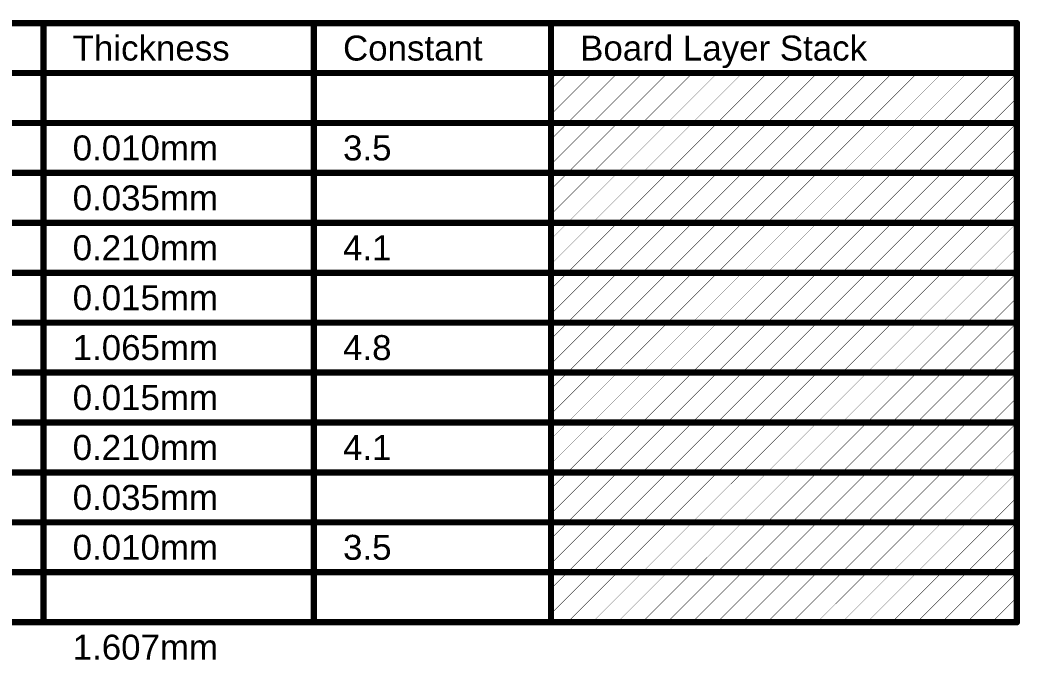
# Model space of a CAD drawing. Header units: inches. Extents: x -6 to 385, y -2 to 98.
# Drawn here: x 171.8 to 232.9, y 21.6 to 60.6 of the extents above; entities that cross this region are included whole.
import ezdxf

# ---------------------------------------------------------------- set-up
doc = ezdxf.new("R2010")
doc.units = ezdxf.units.IN
doc.layers.add('Dimensions', color=6, linetype='Continuous')
doc.styles.add('Arial', font='', dxfattribs={"height": 0.2})
doc.styles.get('Arial').set_extended_font_data('Arial')

msp = doc.modelspace()

# ---------------------------------------------------------------- linework, layer by layer
at = {"layer": 'Dimensions'}
for points, const_width in [([(117.378, 60.452), (232.664, 60.452)], 0.381), ([(173.244, 23.876), (173.244, 60.452)], 0.381), ([(189.75, 23.876), (189.75, 60.452)], 0.381), ([(204.224, 23.876), (204.224, 60.452)], 0.381), ([(232.664, 23.876), (232.664, 60.452)], 0.381), ([(117.378, 57.404), (232.664, 57.404)], 0.381), ([(204.224, 54.872), (206.756, 57.404)], 0.0254), ([(204.224, 56.396), (205.232, 57.404)], 0.0254), ([(205.232, 54.356), (208.28, 57.404)], 0.0254), ([(206.756, 54.356), (209.804, 57.404)], 0.0254), ([(208.28, 54.356), (211.328, 57.404)], 0.0254), ([(209.804, 54.356), (212.852, 57.404)], 0.0254), ([(211.328, 54.356), (214.376, 57.404)], 0.0254), ([(212.852, 54.356), (215.9, 57.404)], 0.0254), ([(214.376, 54.356), (217.424, 57.404)], 0.0254), ([(215.9, 54.356), (218.948, 57.404)], 0.0254), ([(217.424, 54.356), (220.472, 57.404)], 0.0254), ([(218.948, 54.356), (221.996, 57.404)], 0.0254), ([(220.472, 54.356), (223.52, 57.404)], 0.0254), ([(221.996, 54.356), (225.044, 57.404)], 0.0254), ([(223.52, 54.356), (226.568, 57.404)], 0.0254), ([(225.044, 54.356), (228.092, 57.404)], 0.0254), ([(226.568, 54.356), (229.616, 57.404)], 0.0254), ([(228.092, 54.356), (231.14, 57.404)], 0.0254), ([(229.616, 54.356), (232.664, 57.404)], 0.0254), ([(231.14, 54.356), (232.664, 55.88)], 0.0254), ([(151.406, 54.356), (173.244, 54.356)], 0.381), ([(173.244, 54.356), (189.75, 54.356)], 0.381), ([(189.75, 54.356), (204.224, 54.356)], 0.381), ([(204.224, 54.356), (232.664, 54.356)], 0.381), ([(204.224, 51.824), (206.756, 54.356)], 0.0254), ([(204.224, 53.348), (205.232, 54.356)], 0.0254), ([(205.232, 51.308), (208.28, 54.356)], 0.0254), ([(206.756, 51.308), (209.804, 54.356)], 0.0254), ([(208.28, 51.308), (211.328, 54.356)], 0.0254), ([(209.804, 51.308), (212.852, 54.356)], 0.0254), ([(211.328, 51.308), (214.376, 54.356)], 0.0254), ([(212.852, 51.308), (215.9, 54.356)], 0.0254), ([(214.376, 51.308), (217.424, 54.356)], 0.0254), ([(215.9, 51.308), (218.948, 54.356)], 0.0254), ([(217.424, 51.308), (220.472, 54.356)], 0.0254), ([(218.948, 51.308), (221.996, 54.356)], 0.0254), ([(220.472, 51.308), (223.52, 54.356)], 0.0254), ([(221.996, 51.308), (225.044, 54.356)], 0.0254), ([(223.52, 51.308), (226.568, 54.356)], 0.0254), ([(225.044, 51.308), (228.092, 54.356)], 0.0254), ([(226.568, 51.308), (229.616, 54.356)], 0.0254), ([(228.092, 51.308), (231.14, 54.356)], 0.0254), ([(229.616, 51.308), (232.664, 54.356)], 0.0254), ([(231.14, 51.308), (232.664, 52.832)], 0.0254), ([(151.406, 51.308), (173.244, 51.308)], 0.381), ([(173.244, 51.308), (189.75, 51.308)], 0.381), ([(189.75, 51.308), (204.224, 51.308)], 0.381), ([(204.224, 51.308), (232.664, 51.308)], 0.381), ([(204.224, 48.776), (206.756, 51.308)], 0.0254), ([(204.224, 50.3), (205.232, 51.308)], 0.0254), ([(205.232, 48.26), (208.28, 51.308)], 0.0254), ([(206.756, 48.26), (209.804, 51.308)], 0.0254), ([(208.28, 48.26), (211.328, 51.308)], 0.0254), ([(209.804, 48.26), (212.852, 51.308)], 0.0254), ([(211.328, 48.26), (214.376, 51.308)], 0.0254), ([(212.852, 48.26), (215.9, 51.308)], 0.0254), ([(214.376, 48.26), (217.424, 51.308)], 0.0254), ([(215.9, 48.26), (218.948, 51.308)], 0.0254), ([(217.424, 48.26), (220.472, 51.308)], 0.0254), ([(218.948, 48.26), (221.996, 51.308)], 0.0254), ([(220.472, 48.26), (223.52, 51.308)], 0.0254), ([(221.996, 48.26), (225.044, 51.308)], 0.0254), ([(223.52, 48.26), (226.568, 51.308)], 0.0254), ([(225.044, 48.26), (228.092, 51.308)], 0.0254), ([(226.568, 48.26), (229.616, 51.308)], 0.0254), ([(228.092, 48.26), (231.14, 51.308)], 0.0254), ([(229.616, 48.26), (232.664, 51.308)], 0.0254), ([(231.14, 48.26), (232.664, 49.784)], 0.0254), ([(151.406, 48.26), (173.244, 48.26)], 0.381), ([(173.244, 48.26), (189.75, 48.26)], 0.381), ([(189.75, 48.26), (204.224, 48.26)], 0.381), ([(204.224, 48.26), (232.664, 48.26)], 0.381), ([(204.224, 45.728), (206.756, 48.26)], 0.0254), ([(204.224, 47.252), (205.232, 48.26)], 0.0254), ([(205.232, 45.212), (208.28, 48.26)], 0.0254), ([(206.756, 45.212), (209.804, 48.26)], 0.0254), ([(208.28, 45.212), (211.328, 48.26)], 0.0254), ([(209.804, 45.212), (212.852, 48.26)], 0.0254), ([(211.328, 45.212), (214.376, 48.26)], 0.0254), ([(212.852, 45.212), (215.9, 48.26)], 0.0254), ([(214.376, 45.212), (217.424, 48.26)], 0.0254), ([(215.9, 45.212), (218.948, 48.26)], 0.0254), ([(217.424, 45.212), (220.472, 48.26)], 0.0254), ([(218.948, 45.212), (221.996, 48.26)], 0.0254), ([(220.472, 45.212), (223.52, 48.26)], 0.0254), ([(221.996, 45.212), (225.044, 48.26)], 0.0254), ([(223.52, 45.212), (226.568, 48.26)], 0.0254), ([(225.044, 45.212), (228.092, 48.26)], 0.0254), ([(226.568, 45.212), (229.616, 48.26)], 0.0254), ([(228.092, 45.212), (231.14, 48.26)], 0.0254), ([(229.616, 45.212), (232.664, 48.26)], 0.0254), ([(231.14, 45.212), (232.664, 46.736)], 0.0254), ([(151.406, 45.212), (173.244, 45.212)], 0.381), ([(173.244, 45.212), (189.75, 45.212)], 0.381), ([(189.75, 45.212), (204.224, 45.212)], 0.381), ([(204.224, 45.212), (232.664, 45.212)], 0.381), ([(204.224, 42.68), (206.756, 45.212)], 0.0254), ([(204.224, 44.204), (205.232, 45.212)], 0.0254), ([(205.232, 42.164), (208.28, 45.212)], 0.0254), ([(206.756, 42.164), (209.804, 45.212)], 0.0254), ([(208.28, 42.164), (211.328, 45.212)], 0.0254), ([(209.804, 42.164), (212.852, 45.212)], 0.0254), ([(211.328, 42.164), (214.376, 45.212)], 0.0254), ([(212.852, 42.164), (215.9, 45.212)], 0.0254), ([(214.376, 42.164), (217.424, 45.212)], 0.0254), ([(215.9, 42.164), (218.948, 45.212)], 0.0254), ([(217.424, 42.164), (220.472, 45.212)], 0.0254), ([(218.948, 42.164), (221.996, 45.212)], 0.0254), ([(220.472, 42.164), (223.52, 45.212)], 0.0254), ([(221.996, 42.164), (225.044, 45.212)], 0.0254), ([(223.52, 42.164), (226.568, 45.212)], 0.0254), ([(225.044, 42.164), (228.092, 45.212)], 0.0254), ([(226.568, 42.164), (229.616, 45.212)], 0.0254), ([(228.092, 42.164), (231.14, 45.212)], 0.0254), ([(229.616, 42.164), (232.664, 45.212)], 0.0254), ([(231.14, 42.164), (232.664, 43.688)], 0.0254), ([(151.406, 42.164), (173.244, 42.164)], 0.381), ([(173.244, 42.164), (189.75, 42.164)], 0.381), ([(189.75, 42.164), (204.224, 42.164)], 0.381), ([(204.224, 42.164), (232.664, 42.164)], 0.381), ([(204.224, 39.632), (206.756, 42.164)], 0.0254), ([(204.224, 41.156), (205.232, 42.164)], 0.0254), ([(205.232, 39.116), (208.28, 42.164)], 0.0254), ([(206.756, 39.116), (209.804, 42.164)], 0.0254), ([(208.28, 39.116), (211.328, 42.164)], 0.0254), ([(209.804, 39.116), (212.852, 42.164)], 0.0254), ([(211.328, 39.116), (214.376, 42.164)], 0.0254), ([(212.852, 39.116), (215.9, 42.164)], 0.0254), ([(214.376, 39.116), (217.424, 42.164)], 0.0254), ([(215.9, 39.116), (218.948, 42.164)], 0.0254), ([(217.424, 39.116), (220.472, 42.164)], 0.0254), ([(218.948, 39.116), (221.996, 42.164)], 0.0254), ([(220.472, 39.116), (223.52, 42.164)], 0.0254), ([(221.996, 39.116), (225.044, 42.164)], 0.0254), ([(223.52, 39.116), (226.568, 42.164)], 0.0254), ([(225.044, 39.116), (228.092, 42.164)], 0.0254), ([(226.568, 39.116), (229.616, 42.164)], 0.0254), ([(228.092, 39.116), (231.14, 42.164)], 0.0254), ([(229.616, 39.116), (232.664, 42.164)], 0.0254), ([(231.14, 39.116), (232.664, 40.64)], 0.0254), ([(151.406, 39.116), (173.244, 39.116)], 0.381), ([(173.244, 39.116), (189.75, 39.116)], 0.381), ([(189.75, 39.116), (204.224, 39.116)], 0.381), ([(204.224, 39.116), (232.664, 39.116)], 0.381), ([(204.224, 36.584), (206.756, 39.116)], 0.0254), ([(204.224, 38.108), (205.232, 39.116)], 0.0254), ([(205.232, 36.068), (208.28, 39.116)], 0.0254), ([(206.756, 36.068), (209.804, 39.116)], 0.0254), ([(208.28, 36.068), (211.328, 39.116)], 0.0254), ([(209.804, 36.068), (212.852, 39.116)], 0.0254), ([(211.328, 36.068), (214.376, 39.116)], 0.0254), ([(212.852, 36.068), (215.9, 39.116)], 0.0254), ([(214.376, 36.068), (217.424, 39.116)], 0.0254), ([(215.9, 36.068), (218.948, 39.116)], 0.0254), ([(217.424, 36.068), (220.472, 39.116)], 0.0254), ([(218.948, 36.068), (221.996, 39.116)], 0.0254), ([(220.472, 36.068), (223.52, 39.116)], 0.0254), ([(221.996, 36.068), (225.044, 39.116)], 0.0254), ([(223.52, 36.068), (226.568, 39.116)], 0.0254), ([(225.044, 36.068), (228.092, 39.116)], 0.0254), ([(226.568, 36.068), (229.616, 39.116)], 0.0254), ([(228.092, 36.068), (231.14, 39.116)], 0.0254), ([(229.616, 36.068), (232.664, 39.116)], 0.0254), ([(231.14, 36.068), (232.664, 37.592)], 0.0254), ([(151.406, 36.068), (173.244, 36.068)], 0.381), ([(173.244, 36.068), (189.75, 36.068)], 0.381), ([(189.75, 36.068), (204.224, 36.068)], 0.381), ([(204.224, 36.068), (232.664, 36.068)], 0.381), ([(204.224, 33.536), (206.756, 36.068)], 0.0254), ([(204.224, 35.06), (205.232, 36.068)], 0.0254), ([(205.232, 33.02), (208.28, 36.068)], 0.0254), ([(206.756, 33.02), (209.804, 36.068)], 0.0254), ([(208.28, 33.02), (211.328, 36.068)], 0.0254), ([(209.804, 33.02), (212.852, 36.068)], 0.0254), ([(211.328, 33.02), (214.376, 36.068)], 0.0254), ([(212.852, 33.02), (215.9, 36.068)], 0.0254), ([(214.376, 33.02), (217.424, 36.068)], 0.0254), ([(215.9, 33.02), (218.948, 36.068)], 0.0254), ([(217.424, 33.02), (220.472, 36.068)], 0.0254), ([(218.948, 33.02), (221.996, 36.068)], 0.0254), ([(220.472, 33.02), (223.52, 36.068)], 0.0254), ([(221.996, 33.02), (225.044, 36.068)], 0.0254), ([(223.52, 33.02), (226.568, 36.068)], 0.0254), ([(225.044, 33.02), (228.092, 36.068)], 0.0254), ([(226.568, 33.02), (229.616, 36.068)], 0.0254), ([(228.092, 33.02), (231.14, 36.068)], 0.0254), ([(229.616, 33.02), (232.664, 36.068)], 0.0254), ([(231.14, 33.02), (232.664, 34.544)], 0.0254), ([(151.406, 33.02), (173.244, 33.02)], 0.381), ([(173.244, 33.02), (189.75, 33.02)], 0.381), ([(189.75, 33.02), (204.224, 33.02)], 0.381), ([(204.224, 33.02), (232.664, 33.02)], 0.381), ([(204.224, 30.488), (206.756, 33.02)], 0.0254), ([(204.224, 32.012), (205.232, 33.02)], 0.0254), ([(205.232, 29.972), (208.28, 33.02)], 0.0254), ([(206.756, 29.972), (209.804, 33.02)], 0.0254), ([(208.28, 29.972), (211.328, 33.02)], 0.0254), ([(209.804, 29.972), (212.852, 33.02)], 0.0254), ([(211.328, 29.972), (214.376, 33.02)], 0.0254), ([(212.852, 29.972), (215.9, 33.02)], 0.0254), ([(214.376, 29.972), (217.424, 33.02)], 0.0254), ([(215.9, 29.972), (218.948, 33.02)], 0.0254), ([(217.424, 29.972), (220.472, 33.02)], 0.0254), ([(218.948, 29.972), (221.996, 33.02)], 0.0254), ([(220.472, 29.972), (223.52, 33.02)], 0.0254), ([(221.996, 29.972), (225.044, 33.02)], 0.0254), ([(223.52, 29.972), (226.568, 33.02)], 0.0254), ([(225.044, 29.972), (228.092, 33.02)], 0.0254), ([(226.568, 29.972), (229.616, 33.02)], 0.0254), ([(228.092, 29.972), (231.14, 33.02)], 0.0254), ([(229.616, 29.972), (232.664, 33.02)], 0.0254), ([(231.14, 29.972), (232.664, 31.496)], 0.0254), ([(151.406, 29.972), (173.244, 29.972)], 0.381), ([(173.244, 29.972), (189.75, 29.972)], 0.381), ([(189.75, 29.972), (204.224, 29.972)], 0.381), ([(204.224, 29.972), (232.664, 29.972)], 0.381), ([(204.224, 27.44), (206.756, 29.972)], 0.0254), ([(204.224, 28.964), (205.232, 29.972)], 0.0254), ([(205.232, 26.924), (208.28, 29.972)], 0.0254), ([(206.756, 26.924), (209.804, 29.972)], 0.0254), ([(208.28, 26.924), (211.328, 29.972)], 0.0254), ([(209.804, 26.924), (212.852, 29.972)], 0.0254), ([(211.328, 26.924), (214.376, 29.972)], 0.0254), ([(212.852, 26.924), (215.9, 29.972)], 0.0254), ([(214.376, 26.924), (217.424, 29.972)], 0.0254), ([(215.9, 26.924), (218.948, 29.972)], 0.0254), ([(217.424, 26.924), (220.472, 29.972)], 0.0254), ([(218.948, 26.924), (221.996, 29.972)], 0.0254), ([(220.472, 26.924), (223.52, 29.972)], 0.0254), ([(221.996, 26.924), (225.044, 29.972)], 0.0254), ([(223.52, 26.924), (226.568, 29.972)], 0.0254), ([(225.044, 26.924), (228.092, 29.972)], 0.0254), ([(226.568, 26.924), (229.616, 29.972)], 0.0254), ([(228.092, 26.924), (231.14, 29.972)], 0.0254), ([(229.616, 26.924), (232.664, 29.972)], 0.0254), ([(231.14, 26.924), (232.664, 28.448)], 0.0254), ([(151.406, 26.924), (173.244, 26.924)], 0.381), ([(173.244, 26.924), (189.75, 26.924)], 0.381), ([(189.75, 26.924), (204.224, 26.924)], 0.381), ([(204.224, 26.924), (232.664, 26.924)], 0.381), ([(204.224, 24.392), (206.756, 26.924)], 0.0254), ([(204.224, 25.916), (205.232, 26.924)], 0.0254), ([(205.232, 23.876), (208.28, 26.924)], 0.0254), ([(206.756, 23.876), (209.804, 26.924)], 0.0254), ([(208.28, 23.876), (211.328, 26.924)], 0.0254), ([(209.804, 23.876), (212.852, 26.924)], 0.0254), ([(211.328, 23.876), (214.376, 26.924)], 0.0254), ([(212.852, 23.876), (215.9, 26.924)], 0.0254), ([(214.376, 23.876), (217.424, 26.924)], 0.0254), ([(215.9, 23.876), (218.948, 26.924)], 0.0254), ([(217.424, 23.876), (220.472, 26.924)], 0.0254), ([(218.948, 23.876), (221.996, 26.924)], 0.0254), ([(220.472, 23.876), (223.52, 26.924)], 0.0254), ([(221.996, 23.876), (225.044, 26.924)], 0.0254), ([(223.52, 23.876), (226.568, 26.924)], 0.0254), ([(225.044, 23.876), (228.092, 26.924)], 0.0254), ([(226.568, 23.876), (229.616, 26.924)], 0.0254), ([(228.092, 23.876), (231.14, 26.924)], 0.0254), ([(229.616, 23.876), (232.664, 26.924)], 0.0254), ([(231.14, 23.876), (232.664, 25.4)], 0.0254), ([(151.406, 23.876), (173.244, 23.876)], 0.381), ([(173.244, 23.876), (189.75, 23.876)], 0.381), ([(189.75, 23.876), (204.224, 23.876)], 0.381), ([(204.224, 23.876), (232.664, 23.876)], 0.381)]:
    msp.add_lwpolyline(points, dxfattribs=dict(at, const_width=const_width))
for points, const_width in [([(173.149, 60.452, 1), (173.339, 60.452, 1)], 0.191), ([(189.654, 60.452, 1), (189.845, 60.452, 1)], 0.191), ([(204.129, 60.452, 1), (204.319, 60.452, 1)], 0.191), ([(232.569, 60.452, 1), (232.759, 60.452, 1)], 0.191), ([(232.569, 60.452, 1), (232.759, 60.452, 1)], 0.191), ([(205.226, 57.404, 1), (205.238, 57.404, 1)], 0.0127), ([(206.75, 57.404, 1), (206.762, 57.404, 1)], 0.0127), ([(208.274, 57.404, 1), (208.286, 57.404, 1)], 0.0127), ([(209.798, 57.404, 1), (209.81, 57.404, 1)], 0.0127), ([(211.322, 57.404, 1), (211.334, 57.404, 1)], 0.0127), ([(212.846, 57.404, 1), (212.858, 57.404, 1)], 0.0127), ([(214.37, 57.404, 1), (214.382, 57.404, 1)], 0.0127), ([(215.894, 57.404, 1), (215.906, 57.404, 1)], 0.0127), ([(217.418, 57.404, 1), (217.43, 57.404, 1)], 0.0127), ([(218.942, 57.404, 1), (218.954, 57.404, 1)], 0.0127), ([(220.466, 57.404, 1), (220.478, 57.404, 1)], 0.0127), ([(221.99, 57.404, 1), (222.002, 57.404, 1)], 0.0127), ([(223.514, 57.404, 1), (223.526, 57.404, 1)], 0.0127), ([(225.038, 57.404, 1), (225.05, 57.404, 1)], 0.0127), ([(226.562, 57.404, 1), (226.574, 57.404, 1)], 0.0127), ([(228.086, 57.404, 1), (228.098, 57.404, 1)], 0.0127), ([(229.61, 57.404, 1), (229.622, 57.404, 1)], 0.0127), ([(231.134, 57.404, 1), (231.146, 57.404, 1)], 0.0127), ([(232.569, 57.404, 1), (232.759, 57.404, 1)], 0.191), ([(232.658, 57.404, 1), (232.67, 57.404, 1)], 0.0127), ([(204.218, 56.396, 1), (204.23, 56.396, 1)], 0.0127), ([(232.658, 55.88, 1), (232.67, 55.88, 1)], 0.0127), ([(173.149, 54.356, 1), (173.339, 54.356, 1)], 0.191), ([(173.149, 54.356, 1), (173.339, 54.356, 1)], 0.191), ([(189.654, 54.356, 1), (189.845, 54.356, 1)], 0.191), ([(189.654, 54.356, 1), (189.845, 54.356, 1)], 0.191), ([(204.129, 54.356, 1), (204.319, 54.356, 1)], 0.191), ([(204.129, 54.356, 1), (204.319, 54.356, 1)], 0.191), ([(204.218, 54.872, 1), (204.23, 54.872, 1)], 0.0127), ([(205.226, 54.356, 1), (205.238, 54.356, 1)], 0.0127), ([(205.226, 54.356, 1), (205.238, 54.356, 1)], 0.0127), ([(206.75, 54.356, 1), (206.762, 54.356, 1)], 0.0127), ([(206.75, 54.356, 1), (206.762, 54.356, 1)], 0.0127), ([(208.274, 54.356, 1), (208.286, 54.356, 1)], 0.0127), ([(208.274, 54.356, 1), (208.286, 54.356, 1)], 0.0127), ([(209.798, 54.356, 1), (209.81, 54.356, 1)], 0.0127), ([(209.798, 54.356, 1), (209.81, 54.356, 1)], 0.0127), ([(211.322, 54.356, 1), (211.334, 54.356, 1)], 0.0127), ([(211.322, 54.356, 1), (211.334, 54.356, 1)], 0.0127), ([(212.846, 54.356, 1), (212.858, 54.356, 1)], 0.0127), ([(212.846, 54.356, 1), (212.858, 54.356, 1)], 0.0127), ([(214.37, 54.356, 1), (214.382, 54.356, 1)], 0.0127), ([(214.37, 54.356, 1), (214.382, 54.356, 1)], 0.0127), ([(215.894, 54.356, 1), (215.906, 54.356, 1)], 0.0127), ([(215.894, 54.356, 1), (215.906, 54.356, 1)], 0.0127), ([(217.418, 54.356, 1), (217.43, 54.356, 1)], 0.0127), ([(217.418, 54.356, 1), (217.43, 54.356, 1)], 0.0127), ([(218.942, 54.356, 1), (218.954, 54.356, 1)], 0.0127), ([(218.942, 54.356, 1), (218.954, 54.356, 1)], 0.0127), ([(220.466, 54.356, 1), (220.478, 54.356, 1)], 0.0127), ([(220.466, 54.356, 1), (220.478, 54.356, 1)], 0.0127), ([(221.99, 54.356, 1), (222.002, 54.356, 1)], 0.0127), ([(221.99, 54.356, 1), (222.002, 54.356, 1)], 0.0127), ([(223.514, 54.356, 1), (223.526, 54.356, 1)], 0.0127), ([(223.514, 54.356, 1), (223.526, 54.356, 1)], 0.0127), ([(225.038, 54.356, 1), (225.05, 54.356, 1)], 0.0127), ([(225.038, 54.356, 1), (225.05, 54.356, 1)], 0.0127), ([(226.562, 54.356, 1), (226.574, 54.356, 1)], 0.0127), ([(226.562, 54.356, 1), (226.574, 54.356, 1)], 0.0127), ([(228.086, 54.356, 1), (228.098, 54.356, 1)], 0.0127), ([(228.086, 54.356, 1), (228.098, 54.356, 1)], 0.0127), ([(229.61, 54.356, 1), (229.622, 54.356, 1)], 0.0127), ([(229.61, 54.356, 1), (229.622, 54.356, 1)], 0.0127), ([(231.134, 54.356, 1), (231.146, 54.356, 1)], 0.0127), ([(231.134, 54.356, 1), (231.146, 54.356, 1)], 0.0127), ([(232.569, 54.356, 1), (232.759, 54.356, 1)], 0.191), ([(232.658, 54.356, 1), (232.67, 54.356, 1)], 0.0127), ([(204.218, 53.348, 1), (204.23, 53.348, 1)], 0.0127), ([(232.658, 52.832, 1), (232.67, 52.832, 1)], 0.0127), ([(173.149, 51.308, 1), (173.339, 51.308, 1)], 0.191), ([(173.149, 51.308, 1), (173.339, 51.308, 1)], 0.191), ([(189.654, 51.308, 1), (189.845, 51.308, 1)], 0.191), ([(189.654, 51.308, 1), (189.845, 51.308, 1)], 0.191), ([(204.129, 51.308, 1), (204.319, 51.308, 1)], 0.191), ([(204.129, 51.308, 1), (204.319, 51.308, 1)], 0.191), ([(204.218, 51.824, 1), (204.23, 51.824, 1)], 0.0127), ([(205.226, 51.308, 1), (205.238, 51.308, 1)], 0.0127), ([(205.226, 51.308, 1), (205.238, 51.308, 1)], 0.0127), ([(206.75, 51.308, 1), (206.762, 51.308, 1)], 0.0127), ([(206.75, 51.308, 1), (206.762, 51.308, 1)], 0.0127), ([(208.274, 51.308, 1), (208.286, 51.308, 1)], 0.0127), ([(208.274, 51.308, 1), (208.286, 51.308, 1)], 0.0127), ([(209.798, 51.308, 1), (209.81, 51.308, 1)], 0.0127), ([(209.798, 51.308, 1), (209.81, 51.308, 1)], 0.0127), ([(211.322, 51.308, 1), (211.334, 51.308, 1)], 0.0127), ([(211.322, 51.308, 1), (211.334, 51.308, 1)], 0.0127), ([(212.846, 51.308, 1), (212.858, 51.308, 1)], 0.0127), ([(212.846, 51.308, 1), (212.858, 51.308, 1)], 0.0127), ([(214.37, 51.308, 1), (214.382, 51.308, 1)], 0.0127), ([(214.37, 51.308, 1), (214.382, 51.308, 1)], 0.0127), ([(215.894, 51.308, 1), (215.906, 51.308, 1)], 0.0127), ([(215.894, 51.308, 1), (215.906, 51.308, 1)], 0.0127), ([(217.418, 51.308, 1), (217.43, 51.308, 1)], 0.0127), ([(217.418, 51.308, 1), (217.43, 51.308, 1)], 0.0127), ([(218.942, 51.308, 1), (218.954, 51.308, 1)], 0.0127), ([(218.942, 51.308, 1), (218.954, 51.308, 1)], 0.0127), ([(220.466, 51.308, 1), (220.478, 51.308, 1)], 0.0127), ([(220.466, 51.308, 1), (220.478, 51.308, 1)], 0.0127), ([(221.99, 51.308, 1), (222.002, 51.308, 1)], 0.0127), ([(221.99, 51.308, 1), (222.002, 51.308, 1)], 0.0127), ([(223.514, 51.308, 1), (223.526, 51.308, 1)], 0.0127), ([(223.514, 51.308, 1), (223.526, 51.308, 1)], 0.0127), ([(225.038, 51.308, 1), (225.05, 51.308, 1)], 0.0127), ([(225.038, 51.308, 1), (225.05, 51.308, 1)], 0.0127), ([(226.562, 51.308, 1), (226.574, 51.308, 1)], 0.0127), ([(226.562, 51.308, 1), (226.574, 51.308, 1)], 0.0127), ([(228.086, 51.308, 1), (228.098, 51.308, 1)], 0.0127), ([(228.086, 51.308, 1), (228.098, 51.308, 1)], 0.0127), ([(229.61, 51.308, 1), (229.622, 51.308, 1)], 0.0127), ([(229.61, 51.308, 1), (229.622, 51.308, 1)], 0.0127), ([(231.134, 51.308, 1), (231.146, 51.308, 1)], 0.0127), ([(231.134, 51.308, 1), (231.146, 51.308, 1)], 0.0127), ([(232.569, 51.308, 1), (232.759, 51.308, 1)], 0.191), ([(232.658, 51.308, 1), (232.67, 51.308, 1)], 0.0127), ([(204.218, 50.3, 1), (204.23, 50.3, 1)], 0.0127), ([(232.658, 49.784, 1), (232.67, 49.784, 1)], 0.0127), ([(173.149, 48.26, 1), (173.339, 48.26, 1)], 0.191), ([(173.149, 48.26, 1), (173.339, 48.26, 1)], 0.191), ([(189.654, 48.26, 1), (189.845, 48.26, 1)], 0.191), ([(189.654, 48.26, 1), (189.845, 48.26, 1)], 0.191), ([(204.129, 48.26, 1), (204.319, 48.26, 1)], 0.191), ([(204.129, 48.26, 1), (204.319, 48.26, 1)], 0.191), ([(204.218, 48.776, 1), (204.23, 48.776, 1)], 0.0127), ([(205.226, 48.26, 1), (205.238, 48.26, 1)], 0.0127), ([(205.226, 48.26, 1), (205.238, 48.26, 1)], 0.0127), ([(206.75, 48.26, 1), (206.762, 48.26, 1)], 0.0127), ([(206.75, 48.26, 1), (206.762, 48.26, 1)], 0.0127), ([(208.274, 48.26, 1), (208.286, 48.26, 1)], 0.0127), ([(208.274, 48.26, 1), (208.286, 48.26, 1)], 0.0127), ([(209.798, 48.26, 1), (209.81, 48.26, 1)], 0.0127), ([(209.798, 48.26, 1), (209.81, 48.26, 1)], 0.0127), ([(211.322, 48.26, 1), (211.334, 48.26, 1)], 0.0127), ([(211.322, 48.26, 1), (211.334, 48.26, 1)], 0.0127), ([(212.846, 48.26, 1), (212.858, 48.26, 1)], 0.0127), ([(212.846, 48.26, 1), (212.858, 48.26, 1)], 0.0127), ([(214.37, 48.26, 1), (214.382, 48.26, 1)], 0.0127), ([(214.37, 48.26, 1), (214.382, 48.26, 1)], 0.0127), ([(215.894, 48.26, 1), (215.906, 48.26, 1)], 0.0127), ([(215.894, 48.26, 1), (215.906, 48.26, 1)], 0.0127), ([(217.418, 48.26, 1), (217.43, 48.26, 1)], 0.0127), ([(217.418, 48.26, 1), (217.43, 48.26, 1)], 0.0127), ([(218.942, 48.26, 1), (218.954, 48.26, 1)], 0.0127), ([(218.942, 48.26, 1), (218.954, 48.26, 1)], 0.0127), ([(220.466, 48.26, 1), (220.478, 48.26, 1)], 0.0127), ([(220.466, 48.26, 1), (220.478, 48.26, 1)], 0.0127), ([(221.99, 48.26, 1), (222.002, 48.26, 1)], 0.0127), ([(221.99, 48.26, 1), (222.002, 48.26, 1)], 0.0127), ([(223.514, 48.26, 1), (223.526, 48.26, 1)], 0.0127), ([(223.514, 48.26, 1), (223.526, 48.26, 1)], 0.0127), ([(225.038, 48.26, 1), (225.05, 48.26, 1)], 0.0127), ([(225.038, 48.26, 1), (225.05, 48.26, 1)], 0.0127), ([(226.562, 48.26, 1), (226.574, 48.26, 1)], 0.0127), ([(226.562, 48.26, 1), (226.574, 48.26, 1)], 0.0127), ([(228.086, 48.26, 1), (228.098, 48.26, 1)], 0.0127), ([(228.086, 48.26, 1), (228.098, 48.26, 1)], 0.0127), ([(229.61, 48.26, 1), (229.622, 48.26, 1)], 0.0127), ([(229.61, 48.26, 1), (229.622, 48.26, 1)], 0.0127), ([(231.134, 48.26, 1), (231.146, 48.26, 1)], 0.0127), ([(231.134, 48.26, 1), (231.146, 48.26, 1)], 0.0127), ([(232.569, 48.26, 1), (232.759, 48.26, 1)], 0.191), ([(232.658, 48.26, 1), (232.67, 48.26, 1)], 0.0127), ([(204.218, 47.252, 1), (204.23, 47.252, 1)], 0.0127), ([(232.658, 46.736, 1), (232.67, 46.736, 1)], 0.0127), ([(173.149, 45.212, 1), (173.339, 45.212, 1)], 0.191), ([(173.149, 45.212, 1), (173.339, 45.212, 1)], 0.191), ([(189.654, 45.212, 1), (189.845, 45.212, 1)], 0.191), ([(189.654, 45.212, 1), (189.845, 45.212, 1)], 0.191), ([(204.129, 45.212, 1), (204.319, 45.212, 1)], 0.191), ([(204.129, 45.212, 1), (204.319, 45.212, 1)], 0.191), ([(204.218, 45.728, 1), (204.23, 45.728, 1)], 0.0127), ([(205.226, 45.212, 1), (205.238, 45.212, 1)], 0.0127), ([(205.226, 45.212, 1), (205.238, 45.212, 1)], 0.0127), ([(206.75, 45.212, 1), (206.762, 45.212, 1)], 0.0127), ([(206.75, 45.212, 1), (206.762, 45.212, 1)], 0.0127), ([(208.274, 45.212, 1), (208.286, 45.212, 1)], 0.0127), ([(208.274, 45.212, 1), (208.286, 45.212, 1)], 0.0127), ([(209.798, 45.212, 1), (209.81, 45.212, 1)], 0.0127), ([(209.798, 45.212, 1), (209.81, 45.212, 1)], 0.0127), ([(211.322, 45.212, 1), (211.334, 45.212, 1)], 0.0127), ([(211.322, 45.212, 1), (211.334, 45.212, 1)], 0.0127), ([(212.846, 45.212, 1), (212.858, 45.212, 1)], 0.0127), ([(212.846, 45.212, 1), (212.858, 45.212, 1)], 0.0127), ([(214.37, 45.212, 1), (214.382, 45.212, 1)], 0.0127), ([(214.37, 45.212, 1), (214.382, 45.212, 1)], 0.0127), ([(215.894, 45.212, 1), (215.906, 45.212, 1)], 0.0127), ([(215.894, 45.212, 1), (215.906, 45.212, 1)], 0.0127), ([(217.418, 45.212, 1), (217.43, 45.212, 1)], 0.0127), ([(217.418, 45.212, 1), (217.43, 45.212, 1)], 0.0127), ([(218.942, 45.212, 1), (218.954, 45.212, 1)], 0.0127), ([(218.942, 45.212, 1), (218.954, 45.212, 1)], 0.0127), ([(220.466, 45.212, 1), (220.478, 45.212, 1)], 0.0127), ([(220.466, 45.212, 1), (220.478, 45.212, 1)], 0.0127), ([(221.99, 45.212, 1), (222.002, 45.212, 1)], 0.0127), ([(221.99, 45.212, 1), (222.002, 45.212, 1)], 0.0127), ([(223.514, 45.212, 1), (223.526, 45.212, 1)], 0.0127), ([(223.514, 45.212, 1), (223.526, 45.212, 1)], 0.0127), ([(225.038, 45.212, 1), (225.05, 45.212, 1)], 0.0127), ([(225.038, 45.212, 1), (225.05, 45.212, 1)], 0.0127), ([(226.562, 45.212, 1), (226.574, 45.212, 1)], 0.0127), ([(226.562, 45.212, 1), (226.574, 45.212, 1)], 0.0127), ([(228.086, 45.212, 1), (228.098, 45.212, 1)], 0.0127), ([(228.086, 45.212, 1), (228.098, 45.212, 1)], 0.0127), ([(229.61, 45.212, 1), (229.622, 45.212, 1)], 0.0127), ([(229.61, 45.212, 1), (229.622, 45.212, 1)], 0.0127), ([(231.134, 45.212, 1), (231.146, 45.212, 1)], 0.0127), ([(231.134, 45.212, 1), (231.146, 45.212, 1)], 0.0127), ([(232.569, 45.212, 1), (232.759, 45.212, 1)], 0.191), ([(232.658, 45.212, 1), (232.67, 45.212, 1)], 0.0127), ([(204.218, 44.204, 1), (204.23, 44.204, 1)], 0.0127), ([(232.658, 43.688, 1), (232.67, 43.688, 1)], 0.0127), ([(173.149, 42.164, 1), (173.339, 42.164, 1)], 0.191), ([(173.149, 42.164, 1), (173.339, 42.164, 1)], 0.191), ([(189.654, 42.164, 1), (189.845, 42.164, 1)], 0.191), ([(189.654, 42.164, 1), (189.845, 42.164, 1)], 0.191), ([(204.129, 42.164, 1), (204.319, 42.164, 1)], 0.191), ([(204.129, 42.164, 1), (204.319, 42.164, 1)], 0.191), ([(204.218, 42.68, 1), (204.23, 42.68, 1)], 0.0127), ([(205.226, 42.164, 1), (205.238, 42.164, 1)], 0.0127), ([(205.226, 42.164, 1), (205.238, 42.164, 1)], 0.0127), ([(206.75, 42.164, 1), (206.762, 42.164, 1)], 0.0127), ([(206.75, 42.164, 1), (206.762, 42.164, 1)], 0.0127), ([(208.274, 42.164, 1), (208.286, 42.164, 1)], 0.0127), ([(208.274, 42.164, 1), (208.286, 42.164, 1)], 0.0127), ([(209.798, 42.164, 1), (209.81, 42.164, 1)], 0.0127), ([(209.798, 42.164, 1), (209.81, 42.164, 1)], 0.0127), ([(211.322, 42.164, 1), (211.334, 42.164, 1)], 0.0127), ([(211.322, 42.164, 1), (211.334, 42.164, 1)], 0.0127), ([(212.846, 42.164, 1), (212.858, 42.164, 1)], 0.0127), ([(212.846, 42.164, 1), (212.858, 42.164, 1)], 0.0127), ([(214.37, 42.164, 1), (214.382, 42.164, 1)], 0.0127), ([(214.37, 42.164, 1), (214.382, 42.164, 1)], 0.0127), ([(215.894, 42.164, 1), (215.906, 42.164, 1)], 0.0127), ([(215.894, 42.164, 1), (215.906, 42.164, 1)], 0.0127), ([(217.418, 42.164, 1), (217.43, 42.164, 1)], 0.0127), ([(217.418, 42.164, 1), (217.43, 42.164, 1)], 0.0127), ([(218.942, 42.164, 1), (218.954, 42.164, 1)], 0.0127), ([(218.942, 42.164, 1), (218.954, 42.164, 1)], 0.0127), ([(220.466, 42.164, 1), (220.478, 42.164, 1)], 0.0127), ([(220.466, 42.164, 1), (220.478, 42.164, 1)], 0.0127), ([(221.99, 42.164, 1), (222.002, 42.164, 1)], 0.0127), ([(221.99, 42.164, 1), (222.002, 42.164, 1)], 0.0127), ([(223.514, 42.164, 1), (223.526, 42.164, 1)], 0.0127), ([(223.514, 42.164, 1), (223.526, 42.164, 1)], 0.0127), ([(225.038, 42.164, 1), (225.05, 42.164, 1)], 0.0127), ([(225.038, 42.164, 1), (225.05, 42.164, 1)], 0.0127), ([(226.562, 42.164, 1), (226.574, 42.164, 1)], 0.0127), ([(226.562, 42.164, 1), (226.574, 42.164, 1)], 0.0127), ([(228.086, 42.164, 1), (228.098, 42.164, 1)], 0.0127), ([(228.086, 42.164, 1), (228.098, 42.164, 1)], 0.0127), ([(229.61, 42.164, 1), (229.622, 42.164, 1)], 0.0127), ([(229.61, 42.164, 1), (229.622, 42.164, 1)], 0.0127), ([(231.134, 42.164, 1), (231.146, 42.164, 1)], 0.0127), ([(231.134, 42.164, 1), (231.146, 42.164, 1)], 0.0127), ([(232.569, 42.164, 1), (232.759, 42.164, 1)], 0.191), ([(232.658, 42.164, 1), (232.67, 42.164, 1)], 0.0127), ([(204.218, 41.156, 1), (204.23, 41.156, 1)], 0.0127), ([(232.658, 40.64, 1), (232.67, 40.64, 1)], 0.0127), ([(173.149, 39.116, 1), (173.339, 39.116, 1)], 0.191), ([(173.149, 39.116, 1), (173.339, 39.116, 1)], 0.191), ([(189.654, 39.116, 1), (189.845, 39.116, 1)], 0.191), ([(189.654, 39.116, 1), (189.845, 39.116, 1)], 0.191), ([(204.129, 39.116, 1), (204.319, 39.116, 1)], 0.191), ([(204.129, 39.116, 1), (204.319, 39.116, 1)], 0.191), ([(204.218, 39.632, 1), (204.23, 39.632, 1)], 0.0127), ([(205.226, 39.116, 1), (205.238, 39.116, 1)], 0.0127), ([(205.226, 39.116, 1), (205.238, 39.116, 1)], 0.0127), ([(206.75, 39.116, 1), (206.762, 39.116, 1)], 0.0127), ([(206.75, 39.116, 1), (206.762, 39.116, 1)], 0.0127), ([(208.274, 39.116, 1), (208.286, 39.116, 1)], 0.0127), ([(208.274, 39.116, 1), (208.286, 39.116, 1)], 0.0127), ([(209.798, 39.116, 1), (209.81, 39.116, 1)], 0.0127), ([(209.798, 39.116, 1), (209.81, 39.116, 1)], 0.0127), ([(211.322, 39.116, 1), (211.334, 39.116, 1)], 0.0127), ([(211.322, 39.116, 1), (211.334, 39.116, 1)], 0.0127), ([(212.846, 39.116, 1), (212.858, 39.116, 1)], 0.0127), ([(212.846, 39.116, 1), (212.858, 39.116, 1)], 0.0127), ([(214.37, 39.116, 1), (214.382, 39.116, 1)], 0.0127), ([(214.37, 39.116, 1), (214.382, 39.116, 1)], 0.0127), ([(215.894, 39.116, 1), (215.906, 39.116, 1)], 0.0127), ([(215.894, 39.116, 1), (215.906, 39.116, 1)], 0.0127), ([(217.418, 39.116, 1), (217.43, 39.116, 1)], 0.0127), ([(217.418, 39.116, 1), (217.43, 39.116, 1)], 0.0127), ([(218.942, 39.116, 1), (218.954, 39.116, 1)], 0.0127), ([(218.942, 39.116, 1), (218.954, 39.116, 1)], 0.0127), ([(220.466, 39.116, 1), (220.478, 39.116, 1)], 0.0127), ([(220.466, 39.116, 1), (220.478, 39.116, 1)], 0.0127), ([(221.99, 39.116, 1), (222.002, 39.116, 1)], 0.0127), ([(221.99, 39.116, 1), (222.002, 39.116, 1)], 0.0127), ([(223.514, 39.116, 1), (223.526, 39.116, 1)], 0.0127), ([(223.514, 39.116, 1), (223.526, 39.116, 1)], 0.0127), ([(225.038, 39.116, 1), (225.05, 39.116, 1)], 0.0127), ([(225.038, 39.116, 1), (225.05, 39.116, 1)], 0.0127), ([(226.562, 39.116, 1), (226.574, 39.116, 1)], 0.0127), ([(226.562, 39.116, 1), (226.574, 39.116, 1)], 0.0127), ([(228.086, 39.116, 1), (228.098, 39.116, 1)], 0.0127), ([(228.086, 39.116, 1), (228.098, 39.116, 1)], 0.0127), ([(229.61, 39.116, 1), (229.622, 39.116, 1)], 0.0127), ([(229.61, 39.116, 1), (229.622, 39.116, 1)], 0.0127), ([(231.134, 39.116, 1), (231.146, 39.116, 1)], 0.0127), ([(231.134, 39.116, 1), (231.146, 39.116, 1)], 0.0127), ([(232.569, 39.116, 1), (232.759, 39.116, 1)], 0.191), ([(232.658, 39.116, 1), (232.67, 39.116, 1)], 0.0127), ([(204.218, 38.108, 1), (204.23, 38.108, 1)], 0.0127), ([(232.658, 37.592, 1), (232.67, 37.592, 1)], 0.0127), ([(173.149, 36.068, 1), (173.339, 36.068, 1)], 0.191), ([(173.149, 36.068, 1), (173.339, 36.068, 1)], 0.191), ([(189.654, 36.068, 1), (189.845, 36.068, 1)], 0.191), ([(189.654, 36.068, 1), (189.845, 36.068, 1)], 0.191), ([(204.129, 36.068, 1), (204.319, 36.068, 1)], 0.191), ([(204.129, 36.068, 1), (204.319, 36.068, 1)], 0.191), ([(204.218, 36.584, 1), (204.23, 36.584, 1)], 0.0127), ([(205.226, 36.068, 1), (205.238, 36.068, 1)], 0.0127), ([(205.226, 36.068, 1), (205.238, 36.068, 1)], 0.0127), ([(206.75, 36.068, 1), (206.762, 36.068, 1)], 0.0127), ([(206.75, 36.068, 1), (206.762, 36.068, 1)], 0.0127), ([(208.274, 36.068, 1), (208.286, 36.068, 1)], 0.0127), ([(208.274, 36.068, 1), (208.286, 36.068, 1)], 0.0127), ([(209.798, 36.068, 1), (209.81, 36.068, 1)], 0.0127), ([(209.798, 36.068, 1), (209.81, 36.068, 1)], 0.0127), ([(211.322, 36.068, 1), (211.334, 36.068, 1)], 0.0127), ([(211.322, 36.068, 1), (211.334, 36.068, 1)], 0.0127), ([(212.846, 36.068, 1), (212.858, 36.068, 1)], 0.0127), ([(212.846, 36.068, 1), (212.858, 36.068, 1)], 0.0127), ([(214.37, 36.068, 1), (214.382, 36.068, 1)], 0.0127), ([(214.37, 36.068, 1), (214.382, 36.068, 1)], 0.0127), ([(215.894, 36.068, 1), (215.906, 36.068, 1)], 0.0127), ([(215.894, 36.068, 1), (215.906, 36.068, 1)], 0.0127), ([(217.418, 36.068, 1), (217.43, 36.068, 1)], 0.0127), ([(217.418, 36.068, 1), (217.43, 36.068, 1)], 0.0127), ([(218.942, 36.068, 1), (218.954, 36.068, 1)], 0.0127), ([(218.942, 36.068, 1), (218.954, 36.068, 1)], 0.0127), ([(220.466, 36.068, 1), (220.478, 36.068, 1)], 0.0127), ([(220.466, 36.068, 1), (220.478, 36.068, 1)], 0.0127), ([(221.99, 36.068, 1), (222.002, 36.068, 1)], 0.0127), ([(221.99, 36.068, 1), (222.002, 36.068, 1)], 0.0127), ([(223.514, 36.068, 1), (223.526, 36.068, 1)], 0.0127), ([(223.514, 36.068, 1), (223.526, 36.068, 1)], 0.0127), ([(225.038, 36.068, 1), (225.05, 36.068, 1)], 0.0127), ([(225.038, 36.068, 1), (225.05, 36.068, 1)], 0.0127), ([(226.562, 36.068, 1), (226.574, 36.068, 1)], 0.0127), ([(226.562, 36.068, 1), (226.574, 36.068, 1)], 0.0127), ([(228.086, 36.068, 1), (228.098, 36.068, 1)], 0.0127), ([(228.086, 36.068, 1), (228.098, 36.068, 1)], 0.0127), ([(229.61, 36.068, 1), (229.622, 36.068, 1)], 0.0127), ([(229.61, 36.068, 1), (229.622, 36.068, 1)], 0.0127), ([(231.134, 36.068, 1), (231.146, 36.068, 1)], 0.0127), ([(231.134, 36.068, 1), (231.146, 36.068, 1)], 0.0127), ([(232.569, 36.068, 1), (232.759, 36.068, 1)], 0.191), ([(232.658, 36.068, 1), (232.67, 36.068, 1)], 0.0127), ([(204.218, 35.06, 1), (204.23, 35.06, 1)], 0.0127), ([(232.658, 34.544, 1), (232.67, 34.544, 1)], 0.0127), ([(173.149, 33.02, 1), (173.339, 33.02, 1)], 0.191), ([(173.149, 33.02, 1), (173.339, 33.02, 1)], 0.191), ([(189.654, 33.02, 1), (189.845, 33.02, 1)], 0.191), ([(189.654, 33.02, 1), (189.845, 33.02, 1)], 0.191), ([(204.129, 33.02, 1), (204.319, 33.02, 1)], 0.191), ([(204.129, 33.02, 1), (204.319, 33.02, 1)], 0.191), ([(204.218, 33.536, 1), (204.23, 33.536, 1)], 0.0127), ([(205.226, 33.02, 1), (205.238, 33.02, 1)], 0.0127), ([(205.226, 33.02, 1), (205.238, 33.02, 1)], 0.0127), ([(206.75, 33.02, 1), (206.762, 33.02, 1)], 0.0127), ([(206.75, 33.02, 1), (206.762, 33.02, 1)], 0.0127), ([(208.274, 33.02, 1), (208.286, 33.02, 1)], 0.0127), ([(208.274, 33.02, 1), (208.286, 33.02, 1)], 0.0127), ([(209.798, 33.02, 1), (209.81, 33.02, 1)], 0.0127), ([(209.798, 33.02, 1), (209.81, 33.02, 1)], 0.0127), ([(211.322, 33.02, 1), (211.334, 33.02, 1)], 0.0127), ([(211.322, 33.02, 1), (211.334, 33.02, 1)], 0.0127), ([(212.846, 33.02, 1), (212.858, 33.02, 1)], 0.0127), ([(212.846, 33.02, 1), (212.858, 33.02, 1)], 0.0127), ([(214.37, 33.02, 1), (214.382, 33.02, 1)], 0.0127), ([(214.37, 33.02, 1), (214.382, 33.02, 1)], 0.0127), ([(215.894, 33.02, 1), (215.906, 33.02, 1)], 0.0127), ([(215.894, 33.02, 1), (215.906, 33.02, 1)], 0.0127), ([(217.418, 33.02, 1), (217.43, 33.02, 1)], 0.0127), ([(217.418, 33.02, 1), (217.43, 33.02, 1)], 0.0127), ([(218.942, 33.02, 1), (218.954, 33.02, 1)], 0.0127), ([(218.942, 33.02, 1), (218.954, 33.02, 1)], 0.0127), ([(220.466, 33.02, 1), (220.478, 33.02, 1)], 0.0127), ([(220.466, 33.02, 1), (220.478, 33.02, 1)], 0.0127), ([(221.99, 33.02, 1), (222.002, 33.02, 1)], 0.0127), ([(221.99, 33.02, 1), (222.002, 33.02, 1)], 0.0127), ([(223.514, 33.02, 1), (223.526, 33.02, 1)], 0.0127), ([(223.514, 33.02, 1), (223.526, 33.02, 1)], 0.0127), ([(225.038, 33.02, 1), (225.05, 33.02, 1)], 0.0127), ([(225.038, 33.02, 1), (225.05, 33.02, 1)], 0.0127), ([(226.562, 33.02, 1), (226.574, 33.02, 1)], 0.0127), ([(226.562, 33.02, 1), (226.574, 33.02, 1)], 0.0127), ([(228.086, 33.02, 1), (228.098, 33.02, 1)], 0.0127), ([(228.086, 33.02, 1), (228.098, 33.02, 1)], 0.0127), ([(229.61, 33.02, 1), (229.622, 33.02, 1)], 0.0127), ([(229.61, 33.02, 1), (229.622, 33.02, 1)], 0.0127), ([(231.134, 33.02, 1), (231.146, 33.02, 1)], 0.0127), ([(231.134, 33.02, 1), (231.146, 33.02, 1)], 0.0127), ([(232.569, 33.02, 1), (232.759, 33.02, 1)], 0.191), ([(232.658, 33.02, 1), (232.67, 33.02, 1)], 0.0127), ([(204.218, 32.012, 1), (204.23, 32.012, 1)], 0.0127), ([(232.658, 31.496, 1), (232.67, 31.496, 1)], 0.0127), ([(173.149, 29.972, 1), (173.339, 29.972, 1)], 0.191), ([(173.149, 29.972, 1), (173.339, 29.972, 1)], 0.191), ([(189.654, 29.972, 1), (189.845, 29.972, 1)], 0.191), ([(189.654, 29.972, 1), (189.845, 29.972, 1)], 0.191), ([(204.129, 29.972, 1), (204.319, 29.972, 1)], 0.191), ([(204.129, 29.972, 1), (204.319, 29.972, 1)], 0.191), ([(204.218, 30.488, 1), (204.23, 30.488, 1)], 0.0127), ([(205.226, 29.972, 1), (205.238, 29.972, 1)], 0.0127), ([(205.226, 29.972, 1), (205.238, 29.972, 1)], 0.0127), ([(206.75, 29.972, 1), (206.762, 29.972, 1)], 0.0127), ([(206.75, 29.972, 1), (206.762, 29.972, 1)], 0.0127), ([(208.274, 29.972, 1), (208.286, 29.972, 1)], 0.0127), ([(208.274, 29.972, 1), (208.286, 29.972, 1)], 0.0127), ([(209.798, 29.972, 1), (209.81, 29.972, 1)], 0.0127), ([(209.798, 29.972, 1), (209.81, 29.972, 1)], 0.0127), ([(211.322, 29.972, 1), (211.334, 29.972, 1)], 0.0127), ([(211.322, 29.972, 1), (211.334, 29.972, 1)], 0.0127), ([(212.846, 29.972, 1), (212.858, 29.972, 1)], 0.0127), ([(212.846, 29.972, 1), (212.858, 29.972, 1)], 0.0127), ([(214.37, 29.972, 1), (214.382, 29.972, 1)], 0.0127), ([(214.37, 29.972, 1), (214.382, 29.972, 1)], 0.0127), ([(215.894, 29.972, 1), (215.906, 29.972, 1)], 0.0127), ([(215.894, 29.972, 1), (215.906, 29.972, 1)], 0.0127), ([(217.418, 29.972, 1), (217.43, 29.972, 1)], 0.0127), ([(217.418, 29.972, 1), (217.43, 29.972, 1)], 0.0127), ([(218.942, 29.972, 1), (218.954, 29.972, 1)], 0.0127), ([(218.942, 29.972, 1), (218.954, 29.972, 1)], 0.0127), ([(220.466, 29.972, 1), (220.478, 29.972, 1)], 0.0127), ([(220.466, 29.972, 1), (220.478, 29.972, 1)], 0.0127), ([(221.99, 29.972, 1), (222.002, 29.972, 1)], 0.0127), ([(221.99, 29.972, 1), (222.002, 29.972, 1)], 0.0127), ([(223.514, 29.972, 1), (223.526, 29.972, 1)], 0.0127), ([(223.514, 29.972, 1), (223.526, 29.972, 1)], 0.0127), ([(225.038, 29.972, 1), (225.05, 29.972, 1)], 0.0127), ([(225.038, 29.972, 1), (225.05, 29.972, 1)], 0.0127), ([(226.562, 29.972, 1), (226.574, 29.972, 1)], 0.0127), ([(226.562, 29.972, 1), (226.574, 29.972, 1)], 0.0127), ([(228.086, 29.972, 1), (228.098, 29.972, 1)], 0.0127), ([(228.086, 29.972, 1), (228.098, 29.972, 1)], 0.0127), ([(229.61, 29.972, 1), (229.622, 29.972, 1)], 0.0127), ([(229.61, 29.972, 1), (229.622, 29.972, 1)], 0.0127), ([(231.134, 29.972, 1), (231.146, 29.972, 1)], 0.0127), ([(231.134, 29.972, 1), (231.146, 29.972, 1)], 0.0127), ([(232.569, 29.972, 1), (232.759, 29.972, 1)], 0.191), ([(232.658, 29.972, 1), (232.67, 29.972, 1)], 0.0127), ([(204.218, 28.964, 1), (204.23, 28.964, 1)], 0.0127), ([(232.658, 28.448, 1), (232.67, 28.448, 1)], 0.0127), ([(173.149, 26.924, 1), (173.339, 26.924, 1)], 0.191), ([(173.149, 26.924, 1), (173.339, 26.924, 1)], 0.191), ([(189.654, 26.924, 1), (189.845, 26.924, 1)], 0.191), ([(189.654, 26.924, 1), (189.845, 26.924, 1)], 0.191), ([(204.129, 26.924, 1), (204.319, 26.924, 1)], 0.191), ([(204.129, 26.924, 1), (204.319, 26.924, 1)], 0.191), ([(204.218, 27.44, 1), (204.23, 27.44, 1)], 0.0127), ([(205.226, 26.924, 1), (205.238, 26.924, 1)], 0.0127), ([(205.226, 26.924, 1), (205.238, 26.924, 1)], 0.0127), ([(206.75, 26.924, 1), (206.762, 26.924, 1)], 0.0127), ([(206.75, 26.924, 1), (206.762, 26.924, 1)], 0.0127), ([(208.274, 26.924, 1), (208.286, 26.924, 1)], 0.0127), ([(208.274, 26.924, 1), (208.286, 26.924, 1)], 0.0127), ([(209.798, 26.924, 1), (209.81, 26.924, 1)], 0.0127), ([(209.798, 26.924, 1), (209.81, 26.924, 1)], 0.0127), ([(211.322, 26.924, 1), (211.334, 26.924, 1)], 0.0127), ([(211.322, 26.924, 1), (211.334, 26.924, 1)], 0.0127), ([(212.846, 26.924, 1), (212.858, 26.924, 1)], 0.0127), ([(212.846, 26.924, 1), (212.858, 26.924, 1)], 0.0127), ([(214.37, 26.924, 1), (214.382, 26.924, 1)], 0.0127), ([(214.37, 26.924, 1), (214.382, 26.924, 1)], 0.0127), ([(215.894, 26.924, 1), (215.906, 26.924, 1)], 0.0127), ([(215.894, 26.924, 1), (215.906, 26.924, 1)], 0.0127), ([(217.418, 26.924, 1), (217.43, 26.924, 1)], 0.0127), ([(217.418, 26.924, 1), (217.43, 26.924, 1)], 0.0127), ([(218.942, 26.924, 1), (218.954, 26.924, 1)], 0.0127), ([(218.942, 26.924, 1), (218.954, 26.924, 1)], 0.0127), ([(220.466, 26.924, 1), (220.478, 26.924, 1)], 0.0127), ([(220.466, 26.924, 1), (220.478, 26.924, 1)], 0.0127), ([(221.99, 26.924, 1), (222.002, 26.924, 1)], 0.0127), ([(221.99, 26.924, 1), (222.002, 26.924, 1)], 0.0127), ([(223.514, 26.924, 1), (223.526, 26.924, 1)], 0.0127), ([(223.514, 26.924, 1), (223.526, 26.924, 1)], 0.0127), ([(225.038, 26.924, 1), (225.05, 26.924, 1)], 0.0127), ([(225.038, 26.924, 1), (225.05, 26.924, 1)], 0.0127), ([(226.562, 26.924, 1), (226.574, 26.924, 1)], 0.0127), ([(226.562, 26.924, 1), (226.574, 26.924, 1)], 0.0127), ([(228.086, 26.924, 1), (228.098, 26.924, 1)], 0.0127), ([(228.086, 26.924, 1), (228.098, 26.924, 1)], 0.0127), ([(229.61, 26.924, 1), (229.622, 26.924, 1)], 0.0127), ([(229.61, 26.924, 1), (229.622, 26.924, 1)], 0.0127), ([(231.134, 26.924, 1), (231.146, 26.924, 1)], 0.0127), ([(231.134, 26.924, 1), (231.146, 26.924, 1)], 0.0127), ([(232.569, 26.924, 1), (232.759, 26.924, 1)], 0.191), ([(232.658, 26.924, 1), (232.67, 26.924, 1)], 0.0127), ([(204.218, 25.916, 1), (204.23, 25.916, 1)], 0.0127), ([(232.658, 25.4, 1), (232.67, 25.4, 1)], 0.0127), ([(173.149, 23.876, 1), (173.339, 23.876, 1)], 0.191), ([(173.149, 23.876, 1), (173.339, 23.876, 1)], 0.191), ([(173.149, 23.876, 1), (173.339, 23.876, 1)], 0.191), ([(189.654, 23.876, 1), (189.845, 23.876, 1)], 0.191), ([(189.654, 23.876, 1), (189.845, 23.876, 1)], 0.191), ([(189.654, 23.876, 1), (189.845, 23.876, 1)], 0.191), ([(204.129, 23.876, 1), (204.319, 23.876, 1)], 0.191), ([(204.129, 23.876, 1), (204.319, 23.876, 1)], 0.191), ([(204.129, 23.876, 1), (204.319, 23.876, 1)], 0.191), ([(204.218, 24.392, 1), (204.23, 24.392, 1)], 0.0127), ([(205.226, 23.876, 1), (205.238, 23.876, 1)], 0.0127), ([(206.75, 23.876, 1), (206.762, 23.876, 1)], 0.0127), ([(208.274, 23.876, 1), (208.286, 23.876, 1)], 0.0127), ([(209.798, 23.876, 1), (209.81, 23.876, 1)], 0.0127), ([(211.322, 23.876, 1), (211.334, 23.876, 1)], 0.0127), ([(212.846, 23.876, 1), (212.858, 23.876, 1)], 0.0127), ([(214.37, 23.876, 1), (214.382, 23.876, 1)], 0.0127), ([(215.894, 23.876, 1), (215.906, 23.876, 1)], 0.0127), ([(217.418, 23.876, 1), (217.43, 23.876, 1)], 0.0127), ([(218.942, 23.876, 1), (218.954, 23.876, 1)], 0.0127), ([(220.466, 23.876, 1), (220.478, 23.876, 1)], 0.0127), ([(221.99, 23.876, 1), (222.002, 23.876, 1)], 0.0127), ([(223.514, 23.876, 1), (223.526, 23.876, 1)], 0.0127), ([(225.038, 23.876, 1), (225.05, 23.876, 1)], 0.0127), ([(226.562, 23.876, 1), (226.574, 23.876, 1)], 0.0127), ([(228.086, 23.876, 1), (228.098, 23.876, 1)], 0.0127), ([(229.61, 23.876, 1), (229.622, 23.876, 1)], 0.0127), ([(231.134, 23.876, 1), (231.146, 23.876, 1)], 0.0127), ([(232.569, 23.876, 1), (232.759, 23.876, 1)], 0.191), ([(232.569, 23.876, 1), (232.759, 23.876, 1)], 0.191)]:
    msp.add_lwpolyline(points, format="xyb", close=True, dxfattribs=dict(at, const_width=const_width))

# ---------------------------------------------------------------- texts
at = {"layer": 'Dimensions', "style": 'Arial'}
for s, p in [('Thickness', (175.022, 58.166)), ('Constant', (191.528, 58.166)), ('Board Layer Stack', (206.002, 58.166)), ('0.010mm', (175.022, 52.07)), ('3.5', (191.528, 52.07)), ('0.035mm', (175.022, 49.022)), ('0.210mm', (175.022, 45.974)), ('4.1', (191.528, 45.974)), ('0.015mm', (175.022, 42.926)), ('1.065mm', (175.022, 39.878)), ('4.8', (191.528, 39.878)), ('0.015mm', (175.022, 36.83)), ('0.210mm', (175.022, 33.782)), ('4.1', (191.528, 33.782)), ('0.035mm', (175.022, 30.734)), ('0.010mm', (175.022, 27.686)), ('3.5', (191.528, 27.686)), ('1.607mm', (175.022, 21.59))]:
    msp.add_text(s, height=1.524, dxfattribs=at).set_placement(p)

doc.saveas('drawing.dxf')
